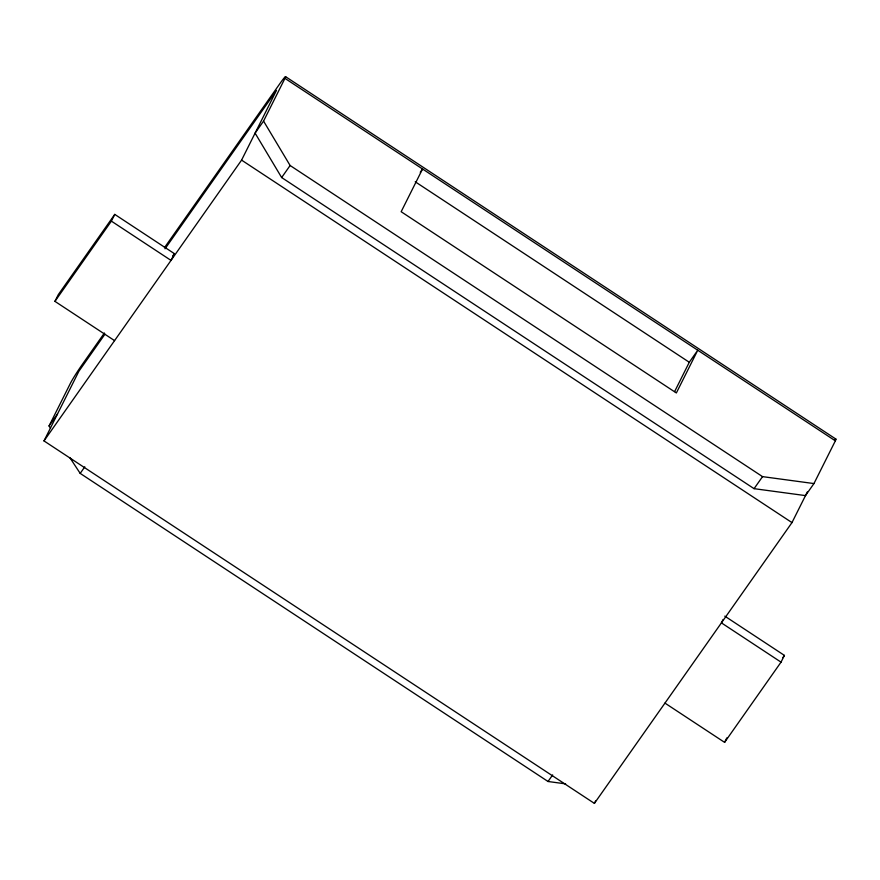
<?xml version="1.0" encoding="UTF-8"?>
<svg xmlns="http://www.w3.org/2000/svg" width="880" height="880" viewBox="0 0 880 880"><rect width="100%" height="100%" fill="white"/><g stroke="black" fill="none" stroke-linecap="round" stroke-linejoin="round"><path stroke-width="1.32" d="M114.565 340.626L54.934 301.356L58.311 294.613L114.763 214.39L174.394 253.66L171.017 260.403L111.386 221.133L114.763 214.39M50.534 428.219L49.049 425.964L70.444 383.24A16.511 1.001 -56.6 0 1 82.291 364.452L104.412 333.003M807.323 491.942L791.978 522.599L594.396 803.385L44 440.913L78.914 371.206L104.984 334.136M44 440.913L241.582 160.116L276.485 90.409L165.055 248.776M263.56 121.099L284.955 78.375L835.351 440.847L813.956 483.571L805.486 495.605L754.072 488.664L281.655 177.54L255.09 133.133L263.56 121.099L290.114 165.506L762.542 476.63L813.956 483.571M674.619 391.567L689.282 362.263L697.752 350.229L676.357 392.953L401.159 211.717L422.554 168.993L420.244 172.271M594.396 803.385L595.628 800.932M723.096 619.509L721.413 622.875L781.033 662.145L724.592 742.368L664.961 703.109M724.592 742.368L726.836 737.88M781.033 662.145L784.421 655.402L724.79 616.132M54.934 301.356L111.386 221.133M164.483 247.643L279.862 83.655A16.511 1.001 -56.6 0 1 284.955 78.375M49.049 425.964L57.508 413.93M172.821 255.882L174.394 253.66M281.655 177.54L290.114 165.506M565.62 783.871L548.031 781.495L80.19 473.385L84.81 466.818M548.031 781.495L552.651 774.928M754.072 488.664L762.542 476.63M782.848 657.624L784.421 655.402M285.505 76.615L835.901 439.087M415.228 181.775L689.282 362.263M241.582 160.116L791.978 522.599M69.806 457.578L80.19 473.385M834.724 440.209A16.511 1.001 -56.6 0 1 835.351 440.847"/></g></svg>
